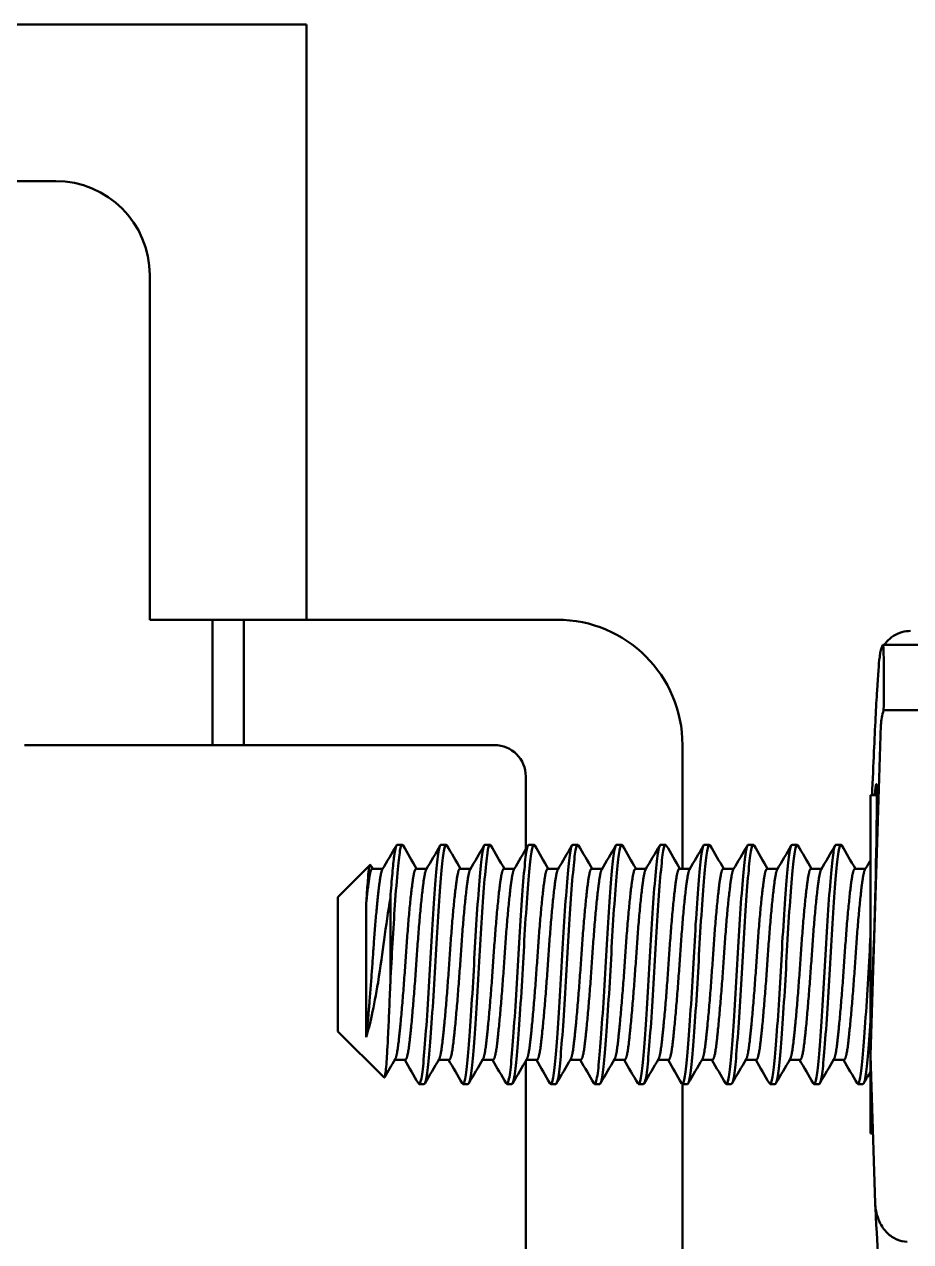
# Model space of a CAD drawing. Header units: millimetres. Extents: x -106 to 841, y -50 to 594.
# Drawn here: x 382.83 to 396.97, y 353.09 to 372.52 of the extents above; entities that cross this region are included whole.
import ezdxf

# ---------------------------------------------------------------- set-up
doc = ezdxf.new("R2010")
doc.units = ezdxf.units.MM
doc.layers.add('Visible (ISO)', color=7, linetype='Continuous', lineweight=50)

msp = doc.modelspace()

# ---------------------------------------------------------------- linework, layer by layer
at = {"layer": 'Visible (ISO)'}
for p, q in [((387.331, 372.518), (316.466, 372.518)), ((387.331, 363.018), (387.331, 372.518)), ((306.331, 370.018), (383.331, 370.018)), ((384.831, 368.518), (384.831, 363.018)), ((384.831, 363.018), (387.331, 363.018)), ((385.831, 361.018), (385.831, 363.018)), ((386.331, 361.018), (386.331, 363.018)), ((387.331, 363.018), (391.331, 363.018)), ((402.492, 362.618), (396.528, 362.618)), ((402.505, 361.572), (396.54, 361.572)), ((396.497, 361.339), (396.331, 356.066)), ((382.831, 361.018), (384.011, 361.018)), ((384.011, 361.018), (390.331, 361.018)), ((393.331, 361.018), (393.331, 359.043)), ((390.831, 360.518), (390.831, 359.354)), ((396.331, 360.218), (396.331, 356.295)), ((396.331, 360.218), (396.431, 360.218)), ((388.779, 359.427), (388.86, 359.427)), ((389.479, 359.427), (389.56, 359.427)), ((390.179, 359.427), (390.26, 359.427)), ((390.879, 359.427), (390.96, 359.427)), ((391.579, 359.427), (391.66, 359.427)), ((392.279, 359.427), (392.36, 359.427)), ((392.979, 359.427), (393.06, 359.427)), ((393.679, 359.427), (393.76, 359.427)), ((394.379, 359.427), (394.46, 359.427)), ((395.079, 359.427), (395.16, 359.427)), ((395.779, 359.427), (395.86, 359.427)), ((387.831, 358.588), (388.347, 359.104)), ((388.382, 359.043), (388.55, 359.043)), ((389.082, 359.043), (389.25, 359.043)), ((389.782, 359.043), (389.95, 359.043)), ((390.482, 359.043), (390.65, 359.043)), ((391.182, 359.043), (391.35, 359.043)), ((391.882, 359.043), (392.05, 359.043)), ((392.582, 359.043), (392.75, 359.043)), ((393.282, 359.043), (393.45, 359.043)), ((393.982, 359.043), (394.15, 359.043)), ((394.682, 359.043), (394.85, 359.043)), ((395.382, 359.043), (395.55, 359.043)), ((396.082, 359.043), (396.25, 359.043)), ((387.831, 356.449), (387.831, 358.588)), ((388.285, 356.357), (388.285, 358.494)), ((388.67, 357.232), (388.67, 358.576)), ((387.831, 356.449), (388.569, 355.711)), ((396.331, 356.295), (396.331, 356.066)), ((396.331, 356.066), (396.405, 353.709)), ((396.331, 356.066), (396.331, 354.818)), ((388.74, 355.994), (388.907, 355.994)), ((389.44, 355.994), (389.607, 355.994)), ((390.14, 355.994), (390.307, 355.994)), ((390.831, 355.978), (390.831, 351.518)), ((390.84, 355.994), (391.007, 355.994)), ((391.54, 355.994), (391.707, 355.994)), ((392.24, 355.994), (392.407, 355.994)), ((392.94, 355.994), (393.107, 355.994)), ((393.64, 355.994), (393.807, 355.994)), ((394.34, 355.994), (394.507, 355.994)), ((395.04, 355.994), (395.207, 355.994)), ((395.74, 355.994), (395.907, 355.994)), ((389.129, 355.609), (389.21, 355.609)), ((389.829, 355.609), (389.91, 355.609)), ((390.529, 355.609), (390.61, 355.609)), ((391.229, 355.609), (391.31, 355.609)), ((391.929, 355.609), (392.01, 355.609)), ((392.629, 355.609), (392.71, 355.609)), ((393.329, 355.609), (393.41, 355.609)), ((393.331, 355.609), (393.331, 351.018)), ((394.029, 355.609), (394.11, 355.609)), ((394.729, 355.609), (394.81, 355.609)), ((395.429, 355.609), (395.51, 355.609)), ((396.129, 355.609), (396.21, 355.609)), ((396.331, 354.818), (396.37, 354.818))]:
    msp.add_line(p, q, dxfattribs=at)
for centre, radius in [((383.331, 368.518), 1.5), ((391.331, 361.018), 2), ((390.331, 360.518), 0.5)]:
    msp.add_arc(centre, radius, 0, 90, dxfattribs=at)
msp.add_ellipse((396.331, 357.517), major_axis=(-0.091, -2.879), ratio=0.014823, start_param=1.132787, end_param=3.495664, dxfattribs=at)
for points, knots in [([(396.971, 362.838), (396.925, 362.838), (396.878, 362.832), (396.785, 362.806), (396.739, 362.785), (396.657, 362.732), (396.62, 362.7), (396.576, 362.649), (396.565, 362.634), (396.555, 362.618)], [0, 0, 0, 0, 0.01398509, 0.01398509, 0.0290199, 0.0290199, 0.04364288, 0.04364288, 0.0493039, 0.0493039, 0.0493039, 0.0493039]), ([(396.355, 360.218), (396.366, 360.466), (396.376, 360.699), (396.403, 361.302), (396.42, 361.634), (396.45, 362.14), (396.462, 362.308), (396.48, 362.444), (396.482, 362.464), (396.49, 362.502), (396.492, 362.516), (396.502, 362.554), (396.51, 362.581), (396.525, 362.615)], [0.0700972, 0.0700972, 0.0700972, 0.0700972, 0.1581495, 0.1581495, 0.3189209, 0.3189209, 0.4804664, 0.4804664, 0.5108282, 0.5108282, 0.5261607, 0.5261607, 0.5422277, 0.5422277, 0.5422277, 0.5422277]), ([(396.525, 362.615), (396.53, 362.625), (396.533, 362.611), (396.541, 362.503), (396.544, 362.355), (396.544, 361.979), (396.543, 361.791), (396.54, 361.572)], [-0.5541972, -0.5541972, -0.5541972, -0.5541972, -0.4678575, -0.4678575, -0.3116714, -0.3116714, -0.20324, -0.20324, -0.20324, -0.20324]), ([(388.67, 357.232), (388.682, 357.44), (388.693, 357.651), (388.717, 358.071), (388.73, 358.276), (388.758, 358.683), (388.774, 358.876), (388.803, 359.181), (388.815, 359.291), (388.843, 359.422), (388.858, 359.442), (388.873, 359.417)], [0.000001, 0.000001, 0.000001, 0.000001, 0.0631957, 0.0631957, 0.1281751, 0.1281751, 0.20434, 0.20434, 0.278085, 0.278085, 0.3505075, 0.3505075, 0.3505075, 0.3505075]), ([(388.779, 359.427), (388.777, 359.427), (388.775, 359.426), (388.758, 359.41), (388.744, 359.35), (388.722, 359.175), (388.712, 359.082), (388.692, 358.856), (388.681, 358.723), (388.67, 358.576)], [15.5857217, 15.5857217, 15.5857217, 15.5857217, 15.5968605, 15.5968605, 15.6697817, 15.6697817, 15.7210926, 15.7210926, 15.7742066, 15.7742066, 15.7742066, 15.7742066]), ([(389.479, 359.427), (389.475, 359.427), (389.47, 359.423), (389.451, 359.387), (389.438, 359.313), (389.411, 359.078), (389.396, 358.915), (389.366, 358.525), (389.35, 358.304), (389.322, 357.833), (389.31, 357.589), (389.281, 357.093), (389.266, 356.847), (389.235, 356.406), (389.22, 356.214), (389.193, 355.896), (389.18, 355.774), (389.15, 355.623), (389.134, 355.595), (389.119, 355.618), (389.118, 355.619), (389.117, 355.62)], [14.3803018, 14.3803018, 14.3803018, 14.3803018, 14.4025591, 14.4025591, 14.4751798, 14.4751798, 14.5512328, 14.5512328, 14.625639, 14.625639, 14.6988314, 14.6988314, 14.7752802, 14.7752802, 14.8488294, 14.8488294, 14.9240093, 14.9240093, 14.999478, 14.999478, 15.0026477, 15.0026477, 15.0026477, 15.0026477]), ([(389.21, 355.609), (389.214, 355.609), (389.217, 355.612), (389.236, 355.638), (389.251, 355.71), (389.279, 355.942), (389.292, 356.095), (389.321, 356.469), (389.336, 356.688), (389.366, 357.165), (389.381, 357.418), (389.408, 357.912), (389.422, 358.148), (389.451, 358.591), (389.467, 358.792), (389.497, 359.121), (389.51, 359.246), (389.537, 359.405), (389.552, 359.438), (389.569, 359.423), (389.571, 359.42), (389.573, 359.417)], [0.9333986, 0.9333986, 0.9333986, 0.9333986, 0.9495748, 0.9495748, 1.0265278, 1.0265278, 1.099415, 1.099415, 1.1742826, 1.1742826, 1.2504006, 1.2504006, 1.3232903, 1.3232903, 1.3989609, 1.3989609, 1.4736764, 1.4736764, 1.5473987, 1.5473987, 1.5566429, 1.5566429, 1.5566429, 1.5566429]), ([(390.179, 359.427), (390.173, 359.427), (390.166, 359.418), (390.145, 359.359), (390.133, 359.273), (390.105, 359.014), (390.09, 358.84), (390.059, 358.435), (390.044, 358.209), (390.016, 357.73), (390.004, 357.482), (389.975, 356.989), (389.959, 356.748), (389.929, 356.323), (389.914, 356.141), (389.888, 355.841), (389.873, 355.73), (389.844, 355.613), (389.831, 355.597), (389.817, 355.62)], [13.1750526, 13.1750526, 13.1750526, 13.1750526, 13.2077649, 13.2077649, 13.2805209, 13.2805209, 13.3566396, 13.3566396, 13.4306947, 13.4306947, 13.504643, 13.504643, 13.5806939, 13.5806939, 13.6538845, 13.6538845, 13.7304765, 13.7304765, 13.7976957, 13.7976957, 13.7976957, 13.7976957]), ([(389.91, 355.609), (389.911, 355.609), (389.913, 355.61), (389.929, 355.618), (389.945, 355.676), (389.973, 355.882), (389.986, 356.025), (390.014, 356.38), (390.029, 356.591), (390.06, 357.057), (390.075, 357.309), (390.102, 357.803), (390.115, 358.042), (390.145, 358.495), (390.16, 358.704), (390.19, 359.057), (390.204, 359.197), (390.231, 359.381), (390.246, 359.428), (390.264, 359.427), (390.269, 359.424), (390.273, 359.417)], [2.138916, 2.138916, 2.138916, 2.138916, 2.14449, 2.14449, 2.2208641, 2.2208641, 2.2940909, 2.2940909, 2.3684278, 2.3684278, 2.4444556, 2.4444556, 2.5170458, 2.5170458, 2.5922011, 2.5922011, 2.6681654, 2.6681654, 2.7414507, 2.7414507, 2.7613641, 2.7613641, 2.7613641, 2.7613641]), ([(390.879, 359.427), (390.871, 359.427), (390.862, 359.411), (390.839, 359.325), (390.827, 359.226), (390.799, 358.942), (390.783, 358.757), (390.753, 358.335), (390.738, 358.105), (390.71, 357.619), (390.697, 357.367), (390.667, 356.876), (390.652, 356.643), (390.622, 356.236), (390.608, 356.065), (390.582, 355.79), (390.567, 355.693), (390.54, 355.608), (390.529, 355.6), (390.517, 355.62)], [11.9684559, 11.9684559, 11.9684559, 11.9684559, 12.0116321, 12.0116321, 12.0848076, 12.0848076, 12.1613785, 12.1613785, 12.2350414, 12.2350414, 12.3101173, 12.3101173, 12.3857112, 12.3857112, 12.4585462, 12.4585462, 12.5346993, 12.5346993, 12.5915302, 12.5915302, 12.5915302, 12.5915302]), ([(390.61, 355.609), (390.625, 355.609), (390.639, 355.653), (390.667, 355.826), (390.68, 355.958), (390.708, 356.295), (390.723, 356.496), (390.753, 356.95), (390.768, 357.199), (390.796, 357.694), (390.809, 357.935), (390.838, 358.397), (390.853, 358.613), (390.883, 358.986), (390.898, 359.138), (390.925, 359.349), (390.939, 359.409), (390.96, 359.43), (390.966, 359.428), (390.973, 359.417)], [3.3435577, 3.3435577, 3.3435577, 3.3435577, 3.4141038, 3.4141038, 3.4881887, 3.4881887, 3.5621749, 3.5621749, 3.6382901, 3.6382901, 3.7110819, 3.7110819, 3.7858989, 3.7858989, 3.8619348, 3.8619348, 3.9347725, 3.9347725, 3.9664536, 3.9664536, 3.9664536, 3.9664536]), ([(391.579, 359.427), (391.568, 359.427), (391.558, 359.403), (391.534, 359.286), (391.521, 359.174), (391.492, 358.867), (391.477, 358.673), (391.446, 358.239), (391.432, 358.006), (391.405, 357.512), (391.391, 357.256), (391.36, 356.77), (391.345, 356.544), (391.316, 356.156), (391.303, 355.995), (391.276, 355.744), (391.26, 355.661), (391.236, 355.606), (391.226, 355.604), (391.217, 355.62)], [10.7625802, 10.7625802, 10.7625802, 10.7625802, 10.8160676, 10.8160676, 10.8899466, 10.8899466, 10.9660904, 10.9660904, 11.0393676, 11.0393676, 11.1158075, 11.1158075, 11.1909336, 11.1909336, 11.2636024, 11.2636024, 11.3397135, 11.3397135, 11.38548, 11.38548, 11.38548, 11.38548]), ([(391.31, 355.609), (391.322, 355.609), (391.334, 355.639), (391.361, 355.772), (391.374, 355.894), (391.401, 356.212), (391.416, 356.403), (391.446, 356.843), (391.462, 357.089), (391.49, 357.585), (391.503, 357.83), (391.531, 358.301), (391.546, 358.522), (391.577, 358.912), (391.592, 359.076), (391.619, 359.312), (391.632, 359.386), (391.655, 359.431), (391.664, 359.432), (391.673, 359.417)], [4.5481621, 4.5481621, 4.5481621, 4.5481621, 4.6064998, 4.6064998, 4.6816001, 4.6816001, 4.755019, 4.755019, 4.8313315, 4.8313315, 4.9044263, 4.9044263, 4.9787009, 4.9787009, 5.0546337, 5.0546337, 5.1271373, 5.1271373, 5.1699188, 5.1699188, 5.1699188, 5.1699188]), ([(392.279, 359.427), (392.266, 359.427), (392.254, 359.392), (392.228, 359.24), (392.215, 359.113), (392.185, 358.781), (392.169, 358.578), (392.14, 358.134), (392.126, 357.898), (392.099, 357.404), (392.085, 357.15), (392.054, 356.675), (392.039, 356.457), (392.01, 356.086), (391.997, 355.934), (391.969, 355.705), (391.954, 355.635), (391.931, 355.606), (391.924, 355.608), (391.917, 355.62)], [9.5556861, 9.5556861, 9.5556861, 9.5556861, 9.6198966, 9.6198966, 9.6948263, 9.6948263, 9.7704938, 9.7704938, 9.8433873, 9.8433873, 9.9195586, 9.9195586, 9.9944199, 9.9944199, 10.0673955, 10.0673955, 10.1443376, 10.1443376, 10.1790808, 10.1790808, 10.1790808, 10.1790808]), ([(392.01, 355.609), (392.02, 355.609), (392.029, 355.628), (392.054, 355.728), (392.068, 355.839), (392.095, 356.139), (392.11, 356.321), (392.14, 356.746), (392.155, 356.986), (392.185, 357.479), (392.197, 357.727), (392.225, 358.206), (392.24, 358.432), (392.271, 358.838), (392.286, 359.012), (392.314, 359.271), (392.326, 359.358), (392.351, 359.43), (392.362, 359.435), (392.373, 359.417)], [5.751246, 5.751246, 5.751246, 5.751246, 5.7981791, 5.7981791, 5.8747003, 5.8747003, 5.9477677, 5.9477677, 6.02369, 6.02369, 6.0975514, 6.0975514, 6.1714826, 6.1714826, 6.2474861, 6.2474861, 6.3201387, 6.3201387, 6.3733291, 6.3733291, 6.3733291, 6.3733291]), ([(392.979, 359.427), (392.979, 359.427), (392.979, 359.427), (392.964, 359.426), (392.949, 359.378), (392.922, 359.19), (392.908, 359.048), (392.878, 358.692), (392.863, 358.482), (392.833, 358.028), (392.82, 357.789), (392.793, 357.294), (392.778, 357.043), (392.747, 356.578), (392.732, 356.369), (392.704, 356.016), (392.692, 355.874), (392.663, 355.671), (392.647, 355.615), (392.627, 355.608), (392.622, 355.611), (392.617, 355.62)], [8.3498499, 8.3498499, 8.3498499, 8.3498499, 8.3509468, 8.3509468, 8.424262, 8.424262, 8.500502, 8.500502, 8.5756776, 8.5756776, 8.6483389, 8.6483389, 8.7244447, 8.7244447, 8.7987995, 8.7987995, 8.8721837, 8.8721837, 8.9485713, 8.9485713, 8.9725869, 8.9725869, 8.9725869, 8.9725869]), ([(392.71, 355.609), (392.718, 355.609), (392.725, 355.621), (392.748, 355.692), (392.763, 355.789), (392.789, 356.063), (392.803, 356.234), (392.833, 356.64), (392.848, 356.873), (392.878, 357.363), (392.891, 357.615), (392.919, 358.102), (392.933, 358.332), (392.964, 358.754), (392.979, 358.94), (393.008, 359.224), (393.02, 359.324), (393.047, 359.426), (393.06, 359.439), (393.073, 359.417)], [6.9556556, 6.9556556, 6.9556556, 6.9556556, 6.9921709, 6.9921709, 7.0682128, 7.0682128, 7.1409327, 7.1409327, 7.2164032, 7.2164032, 7.2914084, 7.2914084, 7.364953, 7.364953, 7.4414, 7.4414, 7.5144872, 7.5144872, 7.5781496, 7.5781496, 7.5781496, 7.5781496]), ([(393.679, 359.427), (393.677, 359.427), (393.674, 359.426), (393.657, 359.408), (393.643, 359.347), (393.617, 359.134), (393.602, 358.981), (393.572, 358.607), (393.556, 358.391), (393.527, 357.928), (393.515, 357.687), (393.487, 357.189), (393.471, 356.938), (393.441, 356.484), (393.426, 356.284), (393.398, 355.949), (393.385, 355.818), (393.356, 355.643), (393.34, 355.602), (393.322, 355.612), (393.32, 355.615), (393.317, 355.62)], [7.1432803, 7.1432803, 7.1432803, 7.1432803, 7.1555059, 7.1555059, 7.2284158, 7.2284158, 7.3045543, 7.3045543, 7.3794427, 7.3794427, 7.4523491, 7.4523491, 7.5293236, 7.5293236, 7.6033513, 7.6033513, 7.6776636, 7.6776636, 7.7536729, 7.7536729, 7.7666217, 7.7666217, 7.7666217, 7.7666217]), ([(393.41, 355.609), (393.416, 355.609), (393.422, 355.616), (393.442, 355.666), (393.457, 355.748), (393.484, 355.998), (393.498, 356.167), (393.528, 356.568), (393.543, 356.796), (393.573, 357.273), (393.586, 357.516), (393.613, 358.007), (393.628, 358.25), (393.658, 358.684), (393.674, 358.873), (393.702, 359.175), (393.715, 359.286), (393.743, 359.421), (393.758, 359.443), (393.773, 359.417)], [8.1599728, 8.1599728, 8.1599728, 8.1599728, 8.1881474, 8.1881474, 8.2615475, 8.2615475, 8.3369527, 8.3369527, 8.4122537, 8.4122537, 8.4848694, 8.4848694, 8.5608798, 8.5608798, 8.6353679, 8.6353679, 8.7083755, 8.7083755, 8.782324, 8.782324, 8.782324, 8.782324]), ([(394.379, 359.427), (394.375, 359.427), (394.371, 359.424), (394.352, 359.389), (394.338, 359.312), (394.311, 359.072), (394.296, 358.915), (394.266, 358.529), (394.25, 358.302), (394.221, 357.824), (394.209, 357.579), (394.18, 357.082), (394.165, 356.836), (394.134, 356.397), (394.12, 356.206), (394.092, 355.89), (394.079, 355.769), (394.049, 355.621), (394.034, 355.594), (394.018, 355.618), (394.018, 355.619), (394.017, 355.62)], [5.9380576, 5.9380576, 5.9380576, 5.9380576, 5.9588152, 5.9588152, 6.0346135, 6.0346135, 6.1079647, 6.1079647, 6.1841948, 6.1841948, 6.2576921, 6.2576921, 6.3340872, 6.3340872, 6.4075875, 6.4075875, 6.4828866, 6.4828866, 6.5582986, 6.5582986, 6.5603494, 6.5603494, 6.5603494, 6.5603494]), ([(394.11, 355.609), (394.114, 355.609), (394.117, 355.612), (394.136, 355.64), (394.151, 355.709), (394.179, 355.936), (394.191, 356.091), (394.221, 356.471), (394.236, 356.693), (394.266, 357.165), (394.281, 357.408), (394.307, 357.903), (394.322, 358.149), (394.352, 358.598), (394.367, 358.797), (394.396, 359.119), (394.409, 359.241), (394.437, 359.404), (394.452, 359.439), (394.469, 359.422), (394.471, 359.42), (394.473, 359.417)], [9.3647262, 9.3647262, 9.3647262, 9.3647262, 9.382276, 9.382276, 9.4561824, 9.4561824, 9.5305335, 9.5305335, 9.6064126, 9.6064126, 9.6794466, 9.6794466, 9.755477, 9.755477, 9.8303509, 9.8303509, 9.9030151, 9.9030151, 9.9790666, 9.9790666, 9.9875573, 9.9875573, 9.9875573, 9.9875573]), ([(395.079, 359.427), (395.073, 359.427), (395.066, 359.418), (395.045, 359.359), (395.032, 359.27), (395.005, 359.009), (394.99, 358.84), (394.959, 358.435), (394.944, 358.2), (394.915, 357.716), (394.903, 357.471), (394.874, 356.985), (394.859, 356.75), (394.829, 356.32), (394.814, 356.131), (394.787, 355.837), (394.773, 355.732), (394.745, 355.613), (394.731, 355.596), (394.717, 355.62)], [4.7326765, 4.7326765, 4.7326765, 4.7326765, 4.7650515, 4.7650515, 4.8396633, 4.8396633, 4.913476, 4.913476, 4.9902148, 4.9902148, 5.0631866, 5.0631866, 5.1378575, 5.1378575, 5.2139412, 5.2139412, 5.2866811, 5.2866811, 5.3554378, 5.3554378, 5.3554378, 5.3554378]), ([(394.81, 355.609), (394.812, 355.609), (394.813, 355.61), (394.829, 355.619), (394.844, 355.675), (394.873, 355.876), (394.885, 356.018), (394.914, 356.377), (394.929, 356.593), (394.96, 357.057), (394.974, 357.3), (395.002, 357.796), (395.015, 358.045), (395.045, 358.506), (395.061, 358.714), (395.09, 359.057), (395.104, 359.191), (395.13, 359.38), (395.145, 359.429), (395.165, 359.427), (395.169, 359.424), (395.173, 359.417)], [10.5695631, 10.5695631, 10.5695631, 10.5695631, 10.5760459, 10.5760459, 10.6502574, 10.6502574, 10.723625, 10.723625, 10.7998612, 10.7998612, 10.8732153, 10.8732153, 10.9488038, 10.9488038, 11.0240482, 11.0240482, 11.0966436, 11.0966436, 11.1726538, 11.1726538, 11.1918261, 11.1918261, 11.1918261, 11.1918261]), ([(395.779, 359.427), (395.77, 359.427), (395.762, 359.411), (395.739, 359.322), (395.727, 359.221), (395.698, 358.939), (395.683, 358.759), (395.653, 358.339), (395.638, 358.101), (395.61, 357.613), (395.597, 357.369), (395.568, 356.888), (395.553, 356.656), (395.522, 356.237), (395.508, 356.056), (395.481, 355.785), (395.467, 355.692), (395.44, 355.609), (395.429, 355.6), (395.417, 355.62)], [3.5284946, 3.5284946, 3.5284946, 3.5284946, 3.5722973, 3.5722973, 3.6458099, 3.6458099, 3.7198779, 3.7198779, 3.7958518, 3.7958518, 3.8684076, 3.8684076, 3.9432993, 3.9432993, 4.0199639, 4.0199639, 4.0930316, 4.0930316, 4.1502192, 4.1502192, 4.1502192, 4.1502192]), ([(395.51, 355.609), (395.524, 355.609), (395.539, 355.652), (395.567, 355.823), (395.579, 355.952), (395.607, 356.29), (395.623, 356.499), (395.653, 356.955), (395.668, 357.196), (395.696, 357.689), (395.709, 357.936), (395.738, 358.406), (395.754, 358.624), (395.784, 358.989), (395.798, 359.134), (395.824, 359.349), (395.839, 359.412), (395.86, 359.43), (395.866, 359.427), (395.873, 359.417)], [11.7739519, 11.7739519, 11.7739519, 11.7739519, 11.8441644, 11.8441644, 11.9170654, 11.9170654, 11.9938333, 11.9938333, 12.0676703, 12.0676703, 12.142134, 12.142134, 12.2179355, 12.2179355, 12.2908973, 12.2908973, 12.3668951, 12.3668951, 12.3968704, 12.3968704, 12.3968704, 12.3968704]), ([(388.285, 358.494), (388.292, 358.598), (388.298, 358.692), (388.312, 358.882), (388.318, 358.947), (388.331, 359.068), (388.341, 359.108), (388.353, 359.105), (388.354, 359.104), (388.356, 359.101)], [0.000001, 0.000001, 0.000001, 0.000001, 0.0393587, 0.0393587, 0.0920659, 0.0920659, 0.1949808, 0.1949808, 0.2125182, 0.2125182, 0.2125182, 0.2125182]), ([(388.67, 358.576), (388.637, 358.367), (388.603, 358.141), (388.543, 357.712), (388.513, 357.478), (388.442, 357.039), (388.409, 356.861), (388.345, 356.568), (388.315, 356.45), (388.285, 356.357)], [0.0000005, 0.0000005, 0.0000005, 0.0000005, 0.070106, 0.070106, 0.1306057, 0.1306057, 0.1777964, 0.1777964, 0.2197845, 0.2197845, 0.2197845, 0.2197845]), ([(396.331, 357.978), (396.326, 357.901), (396.322, 357.823), (396.305, 357.504), (396.291, 357.26), (396.261, 356.784), (396.246, 356.556), (396.216, 356.158), (396.203, 355.991), (396.175, 355.743), (396.161, 355.663), (396.136, 355.606), (396.127, 355.604), (396.117, 355.62)], [2.5794566, 2.5794566, 2.5794566, 2.5794566, 2.6033143, 2.6033143, 2.6759159, 2.6759159, 2.7512275, 2.7512275, 2.8264452, 2.8264452, 2.8998483, 2.8998483, 2.9467025, 2.9467025, 2.9467025, 2.9467025]), ([(388.569, 355.711), (388.573, 355.706), (388.578, 355.712), (388.592, 355.764), (388.602, 355.846), (388.616, 356.062), (388.625, 356.205), (388.641, 356.532), (388.647, 356.66), (388.658, 356.935), (388.664, 357.081), (388.67, 357.232)], [2.212806, 2.212806, 2.212806, 2.212806, 2.426053, 2.426053, 2.871758, 2.871758, 3.204204, 3.204204, 3.390356, 3.390356, 3.580422, 3.580422, 3.580422, 3.580422]), ([(396.21, 355.609), (396.222, 355.609), (396.235, 355.641), (396.261, 355.777), (396.274, 355.894), (396.301, 356.207), (396.316, 356.401), (396.331, 356.619)], [12.9786859, 12.9786859, 12.9786859, 12.9786859, 13.038661, 13.038661, 13.111202, 13.111202, 13.1856218, 13.1856218, 13.1856218, 13.1856218]), ([(396.405, 353.709), (396.407, 353.659), (396.413, 353.608), (396.436, 353.507), (396.453, 353.457), (396.506, 353.342), (396.548, 353.281), (396.644, 353.186), (396.696, 353.151), (396.805, 353.105), (396.86, 353.093), (396.916, 353.093)], [-0.08817934, -0.08817934, -0.08817934, -0.08817934, -0.07304878, -0.07304878, -0.05737175, -0.05737175, -0.03543983, -0.03543983, -0.01686888, -0.01686888, 0, 0, 0, 0]), ([(396.525, 352.421), (396.516, 352.443), (396.51, 352.461), (396.499, 352.493), (396.496, 352.507), (396.488, 352.54), (396.486, 352.555), (396.476, 352.616), (396.472, 352.656), (396.452, 352.869), (396.435, 353.133), (396.413, 353.556), (396.409, 353.624), (396.406, 353.695)], [0, 0, 0, 0, 0.0098092, 0.0098092, 0.0209674, 0.0209674, 0.0413256, 0.0413256, 0.10228, 0.10228, 0.2878299, 0.2878299, 0.3212238, 0.3212238, 0.3212238, 0.3212238])]:
    msp.add_open_spline(points, degree=3, knots=knots, dxfattribs=at)
for points in [[(396.54, 361.572), (396.514, 361.498), (396.5, 361.418), (396.497, 361.339)], [(388.542, 359.03), (388.617, 359.159), (388.692, 359.288), (388.767, 359.417)], [(388.873, 359.417), (388.945, 359.292), (389.017, 359.168), (389.09, 359.043)], [(389.242, 359.03), (389.317, 359.159), (389.392, 359.288), (389.467, 359.417)], [(389.573, 359.417), (389.645, 359.292), (389.717, 359.168), (389.79, 359.043)], [(389.942, 359.03), (390.017, 359.159), (390.092, 359.288), (390.167, 359.417)], [(390.273, 359.417), (390.345, 359.292), (390.417, 359.168), (390.49, 359.043)], [(390.642, 359.03), (390.717, 359.159), (390.792, 359.288), (390.867, 359.417)], [(390.973, 359.417), (391.045, 359.292), (391.117, 359.168), (391.19, 359.043)], [(391.342, 359.03), (391.417, 359.159), (391.492, 359.288), (391.567, 359.417)], [(391.673, 359.417), (391.745, 359.292), (391.817, 359.168), (391.89, 359.043)], [(392.042, 359.03), (392.117, 359.159), (392.192, 359.288), (392.267, 359.417)], [(392.373, 359.417), (392.445, 359.292), (392.517, 359.168), (392.59, 359.043)], [(392.742, 359.03), (392.817, 359.159), (392.892, 359.288), (392.967, 359.417)], [(393.073, 359.417), (393.145, 359.292), (393.217, 359.168), (393.29, 359.043)], [(393.442, 359.03), (393.517, 359.159), (393.592, 359.288), (393.667, 359.417)], [(393.773, 359.417), (393.845, 359.292), (393.917, 359.168), (393.99, 359.043)], [(394.142, 359.03), (394.217, 359.159), (394.292, 359.288), (394.367, 359.417)], [(394.473, 359.417), (394.545, 359.292), (394.617, 359.168), (394.69, 359.043)], [(394.842, 359.03), (394.917, 359.159), (394.992, 359.288), (395.067, 359.417)], [(395.173, 359.417), (395.245, 359.292), (395.317, 359.168), (395.39, 359.043)], [(395.542, 359.03), (395.617, 359.159), (395.692, 359.288), (395.767, 359.417)], [(395.873, 359.417), (395.945, 359.292), (396.017, 359.168), (396.09, 359.043)], [(396.242, 359.03), (396.272, 359.081), (396.301, 359.132), (396.331, 359.182)], [(388.356, 359.101), (388.367, 359.082), (388.379, 359.062), (388.39, 359.043)], [(388.748, 356.007), (388.691, 355.909), (388.634, 355.811), (388.577, 355.714)], [(389.117, 355.62), (389.045, 355.744), (388.972, 355.869), (388.9, 355.994)], [(389.448, 356.007), (389.373, 355.878), (389.298, 355.749), (389.223, 355.62)], [(389.817, 355.62), (389.745, 355.744), (389.672, 355.869), (389.6, 355.994)], [(390.148, 356.007), (390.073, 355.878), (389.998, 355.749), (389.923, 355.62)], [(390.517, 355.62), (390.445, 355.744), (390.372, 355.869), (390.3, 355.994)], [(390.848, 356.007), (390.773, 355.878), (390.698, 355.749), (390.623, 355.62)], [(391.217, 355.62), (391.145, 355.744), (391.072, 355.869), (391, 355.994)], [(391.548, 356.007), (391.473, 355.878), (391.398, 355.749), (391.323, 355.62)], [(391.917, 355.62), (391.845, 355.744), (391.772, 355.869), (391.7, 355.994)], [(392.248, 356.007), (392.173, 355.878), (392.098, 355.749), (392.023, 355.62)], [(392.617, 355.62), (392.545, 355.744), (392.472, 355.869), (392.4, 355.994)], [(392.948, 356.007), (392.873, 355.878), (392.798, 355.749), (392.723, 355.62)], [(393.317, 355.62), (393.245, 355.744), (393.172, 355.869), (393.1, 355.994)], [(393.648, 356.007), (393.573, 355.878), (393.498, 355.749), (393.423, 355.62)], [(394.017, 355.62), (393.945, 355.744), (393.872, 355.869), (393.8, 355.994)], [(394.348, 356.007), (394.273, 355.878), (394.198, 355.749), (394.123, 355.62)], [(394.717, 355.62), (394.645, 355.744), (394.572, 355.869), (394.5, 355.994)], [(395.048, 356.007), (394.973, 355.878), (394.898, 355.749), (394.823, 355.62)], [(395.417, 355.62), (395.345, 355.744), (395.272, 355.869), (395.2, 355.994)], [(395.748, 356.007), (395.673, 355.878), (395.598, 355.749), (395.523, 355.62)], [(396.117, 355.62), (396.045, 355.744), (395.972, 355.869), (395.9, 355.994)], [(396.331, 355.806), (396.295, 355.744), (396.259, 355.682), (396.223, 355.62)]]:
    msp.add_open_spline(points, degree=3, dxfattribs=at)
for points, weights, knots in [([(388.382, 359.043), (388.356, 359.043), (388.334, 358.898), (388.311, 358.754), (388.285, 358.494)], [0.934690253458, 0.943613392757, 1, 0.943736649774, 0.934729490917], [0.870615882, 0.870615882, 0.870615882, 0.875, 0.875, 0.879374535, 0.879374535, 0.879374535]), ([(388.542, 359.03), (388.525, 359), (388.509, 358.898), (388.45, 358.524), (388.392, 357.647), (388.34, 356.865), (388.285, 356.357)], [0.943733875675, 0.959811628443, 1, 0.866025403784, 1, 0.878779449046, 0.976920215665], [0.87187531, 0.87187531, 0.87187531, 0.875, 0.875, 0.88541667, 0.88541667, 0.89484169, 0.89484169, 0.89484169]), ([(389.082, 359.043), (389.056, 359.043), (389.034, 358.898), (388.975, 358.524), (388.917, 357.647), (388.859, 356.77), (388.8, 356.267), (388.776, 356.056), (388.748, 356.007)], [0.934690253458, 0.943613392757, 1, 0.866025403784, 1, 0.866025403784, 1, 0.938874273597, 0.93352560544], [0.80811588, 0.80811588, 0.80811588, 0.8125, 0.8125, 0.82291667, 0.82291667, 0.83333333, 0.83333333, 0.83808592, 0.83808592, 0.83808592]), ([(389.242, 359.03), (389.225, 359), (389.209, 358.898), (389.15, 358.524), (389.092, 357.647), (389.034, 356.77), (388.975, 356.267), (388.944, 355.994), (388.907, 355.994)], [0.943733875675, 0.959811628443, 1, 0.866025403784, 1, 0.866025403784, 1, 0.922412011028, 0.934690253458], [0.80937531, 0.80937531, 0.80937531, 0.8125, 0.8125, 0.82291667, 0.82291667, 0.83333333, 0.83333333, 0.83936588, 0.83936588, 0.83936588]), ([(389.782, 359.043), (389.756, 359.043), (389.734, 358.898), (389.675, 358.524), (389.617, 357.647), (389.559, 356.77), (389.5, 356.267), (389.476, 356.056), (389.448, 356.007)], [0.934690253457, 0.943613392756, 1, 0.866025403784, 1, 0.866025403784, 1, 0.938874273597, 0.93352560544], [0.74561588, 0.74561588, 0.74561588, 0.75, 0.75, 0.76041667, 0.76041667, 0.77083333, 0.77083333, 0.77558592, 0.77558592, 0.77558592]), ([(389.942, 359.03), (389.925, 359), (389.909, 358.898), (389.85, 358.524), (389.792, 357.647), (389.734, 356.77), (389.675, 356.267), (389.644, 355.994), (389.607, 355.994)], [0.943733875675, 0.959811628443, 1, 0.866025403784, 1, 0.866025403784, 1, 0.922412011028, 0.934690253458], [0.74687531, 0.74687531, 0.74687531, 0.75, 0.75, 0.76041667, 0.76041667, 0.77083333, 0.77083333, 0.77686588, 0.77686588, 0.77686588]), ([(390.482, 359.043), (390.456, 359.043), (390.434, 358.898), (390.375, 358.524), (390.317, 357.647), (390.259, 356.77), (390.2, 356.267), (390.176, 356.056), (390.148, 356.007)], [0.934690253458, 0.943613392757, 1, 0.866025403784, 1, 0.866025403784, 1, 0.938874273597, 0.93352560544], [0.68311588, 0.68311588, 0.68311588, 0.6875, 0.6875, 0.69791667, 0.69791667, 0.70833333, 0.70833333, 0.71308592, 0.71308592, 0.71308592]), ([(390.642, 359.03), (390.625, 359), (390.609, 358.898), (390.55, 358.524), (390.492, 357.647), (390.434, 356.77), (390.375, 356.267), (390.344, 355.994), (390.307, 355.994)], [0.943733875675, 0.959811628443, 1, 0.866025403784, 1, 0.866025403784, 1, 0.922412011028, 0.934690253458], [0.68437531, 0.68437531, 0.68437531, 0.6875, 0.6875, 0.69791667, 0.69791667, 0.70833333, 0.70833333, 0.71436588, 0.71436588, 0.71436588]), ([(391.182, 359.043), (391.156, 359.043), (391.134, 358.898), (391.075, 358.524), (391.017, 357.647), (390.959, 356.77), (390.9, 356.267), (390.876, 356.056), (390.848, 356.007)], [0.934690253458, 0.943613392757, 1, 0.866025403784, 1, 0.866025403784, 1, 0.938874273597, 0.93352560544], [0.62061588, 0.62061588, 0.62061588, 0.625, 0.625, 0.63541667, 0.63541667, 0.64583333, 0.64583333, 0.65058592, 0.65058592, 0.65058592]), ([(391.342, 359.03), (391.325, 359), (391.309, 358.898), (391.25, 358.524), (391.192, 357.647), (391.134, 356.77), (391.075, 356.267), (391.044, 355.994), (391.007, 355.994)], [0.943733875675, 0.959811628443, 1, 0.866025403784, 1, 0.866025403784, 1, 0.922412011028, 0.934690253458], [0.62187531, 0.62187531, 0.62187531, 0.625, 0.625, 0.63541667, 0.63541667, 0.64583333, 0.64583333, 0.65186588, 0.65186588, 0.65186588]), ([(391.882, 359.043), (391.856, 359.043), (391.834, 358.898), (391.775, 358.524), (391.717, 357.647), (391.659, 356.77), (391.6, 356.267), (391.576, 356.056), (391.548, 356.007)], [0.934690253458, 0.943613392757, 1, 0.866025403784, 1, 0.866025403784, 1, 0.938874273597, 0.93352560544], [0.55811588, 0.55811588, 0.55811588, 0.5625, 0.5625, 0.57291667, 0.57291667, 0.58333333, 0.58333333, 0.58808592, 0.58808592, 0.58808592]), ([(392.042, 359.03), (392.025, 359), (392.009, 358.898), (391.95, 358.524), (391.892, 357.647), (391.834, 356.77), (391.775, 356.267), (391.744, 355.994), (391.707, 355.994)], [0.943733875675, 0.959811628443, 1, 0.866025403784, 1, 0.866025403784, 1, 0.922412011028, 0.934690253458], [0.55937531, 0.55937531, 0.55937531, 0.5625, 0.5625, 0.57291667, 0.57291667, 0.58333333, 0.58333333, 0.58936588, 0.58936588, 0.58936588]), ([(392.582, 359.043), (392.556, 359.043), (392.534, 358.898), (392.475, 358.524), (392.417, 357.647), (392.359, 356.77), (392.3, 356.267), (392.276, 356.056), (392.248, 356.007)], [0.934690253458, 0.943613392757, 1, 0.866025403784, 1, 0.866025403784, 1, 0.938874273597, 0.93352560544], [0.49561588, 0.49561588, 0.49561588, 0.5, 0.5, 0.51041667, 0.51041667, 0.52083333, 0.52083333, 0.52558592, 0.52558592, 0.52558592]), ([(392.742, 359.03), (392.725, 359), (392.709, 358.898), (392.65, 358.524), (392.592, 357.647), (392.534, 356.77), (392.475, 356.267), (392.444, 355.994), (392.407, 355.994)], [0.943733875675, 0.959811628443, 1, 0.866025403784, 1, 0.866025403784, 1, 0.922412011028, 0.934690253458], [0.49687531, 0.49687531, 0.49687531, 0.5, 0.5, 0.51041667, 0.51041667, 0.52083333, 0.52083333, 0.52686588, 0.52686588, 0.52686588]), ([(393.282, 359.043), (393.256, 359.043), (393.234, 358.898), (393.175, 358.524), (393.117, 357.647), (393.059, 356.77), (393, 356.267), (392.976, 356.056), (392.948, 356.007)], [0.934690253458, 0.943613392757, 1, 0.866025403784, 1, 0.866025403784, 1, 0.938874273597, 0.93352560544], [0.43311588, 0.43311588, 0.43311588, 0.4375, 0.4375, 0.44791667, 0.44791667, 0.45833333, 0.45833333, 0.46308592, 0.46308592, 0.46308592]), ([(393.442, 359.03), (393.425, 359), (393.409, 358.898), (393.35, 358.524), (393.292, 357.647), (393.234, 356.77), (393.175, 356.267), (393.144, 355.994), (393.107, 355.994)], [0.943733875675, 0.959811628443, 1, 0.866025403784, 1, 0.866025403784, 1, 0.922412011028, 0.934690253458], [0.43437531, 0.43437531, 0.43437531, 0.4375, 0.4375, 0.44791667, 0.44791667, 0.45833333, 0.45833333, 0.46436588, 0.46436588, 0.46436588]), ([(393.982, 359.043), (393.956, 359.043), (393.934, 358.898), (393.875, 358.524), (393.817, 357.647), (393.759, 356.77), (393.7, 356.267), (393.676, 356.056), (393.648, 356.007)], [0.934690253458, 0.943613392757, 1, 0.866025403784, 1, 0.866025403784, 1, 0.938874273597, 0.93352560544], [0.37061588, 0.37061588, 0.37061588, 0.375, 0.375, 0.38541667, 0.38541667, 0.39583333, 0.39583333, 0.40058592, 0.40058592, 0.40058592]), ([(394.142, 359.03), (394.125, 359), (394.109, 358.898), (394.05, 358.524), (393.992, 357.647), (393.934, 356.77), (393.875, 356.267), (393.844, 355.994), (393.807, 355.994)], [0.943733875675, 0.959811628443, 1, 0.866025403784, 1, 0.866025403784, 1, 0.922412011028, 0.934690253458], [0.37187531, 0.37187531, 0.37187531, 0.375, 0.375, 0.38541667, 0.38541667, 0.39583333, 0.39583333, 0.40186588, 0.40186588, 0.40186588]), ([(394.682, 359.043), (394.656, 359.043), (394.634, 358.898), (394.575, 358.524), (394.517, 357.647), (394.459, 356.77), (394.4, 356.267), (394.376, 356.056), (394.348, 356.007)], [0.934690253458, 0.943613392757, 1, 0.866025403784, 1, 0.866025403784, 1, 0.938874273597, 0.93352560544], [0.30811588, 0.30811588, 0.30811588, 0.3125, 0.3125, 0.32291667, 0.32291667, 0.33333333, 0.33333333, 0.33808592, 0.33808592, 0.33808592]), ([(394.842, 359.03), (394.825, 359), (394.809, 358.898), (394.75, 358.524), (394.692, 357.647), (394.634, 356.77), (394.575, 356.267), (394.544, 355.994), (394.507, 355.994)], [0.943733875675, 0.959811628443, 1, 0.866025403784, 1, 0.866025403784, 1, 0.922412011028, 0.934690253458], [0.30937531, 0.30937531, 0.30937531, 0.3125, 0.3125, 0.32291667, 0.32291667, 0.33333333, 0.33333333, 0.33936588, 0.33936588, 0.33936588]), ([(395.382, 359.043), (395.356, 359.043), (395.334, 358.898), (395.275, 358.524), (395.217, 357.647), (395.159, 356.77), (395.1, 356.267), (395.076, 356.056), (395.048, 356.007)], [0.934690253458, 0.943613392757, 1, 0.866025403784, 1, 0.866025403784, 1, 0.938874273597, 0.93352560544], [0.24561588, 0.24561588, 0.24561588, 0.25, 0.25, 0.26041667, 0.26041667, 0.27083333, 0.27083333, 0.27558592, 0.27558592, 0.27558592]), ([(395.542, 359.03), (395.525, 359), (395.509, 358.898), (395.45, 358.524), (395.392, 357.647), (395.334, 356.77), (395.275, 356.267), (395.244, 355.994), (395.207, 355.994)], [0.943733875675, 0.959811628443, 1, 0.866025403784, 1, 0.866025403784, 1, 0.922412011028, 0.934690253458], [0.24687531, 0.24687531, 0.24687531, 0.25, 0.25, 0.26041667, 0.26041667, 0.27083333, 0.27083333, 0.27686588, 0.27686588, 0.27686588]), ([(396.082, 359.043), (396.056, 359.043), (396.034, 358.898), (395.975, 358.524), (395.917, 357.647), (395.859, 356.77), (395.8, 356.267), (395.776, 356.056), (395.748, 356.007)], [0.934690253458, 0.943613392757, 1, 0.866025403784, 1, 0.866025403784, 1, 0.938874273597, 0.93352560544], [0.18311588, 0.18311588, 0.18311588, 0.1875, 0.1875, 0.19791667, 0.19791667, 0.20833333, 0.20833333, 0.21308592, 0.21308592, 0.21308592]), ([(396.242, 359.03), (396.225, 359), (396.209, 358.898), (396.15, 358.524), (396.092, 357.647), (396.034, 356.77), (395.975, 356.267), (395.944, 355.994), (395.907, 355.994)], [0.943733875675, 0.959811628443, 1, 0.866025403784, 1, 0.866025403784, 1, 0.922412011028, 0.934690253458], [0.18437531, 0.18437531, 0.18437531, 0.1875, 0.1875, 0.19791667, 0.19791667, 0.20833333, 0.20833333, 0.21436588, 0.21436588, 0.21436588])]:
    msp.add_rational_spline(points, weights, degree=2, knots=knots, dxfattribs=at)

doc.saveas('drawing.dxf')
